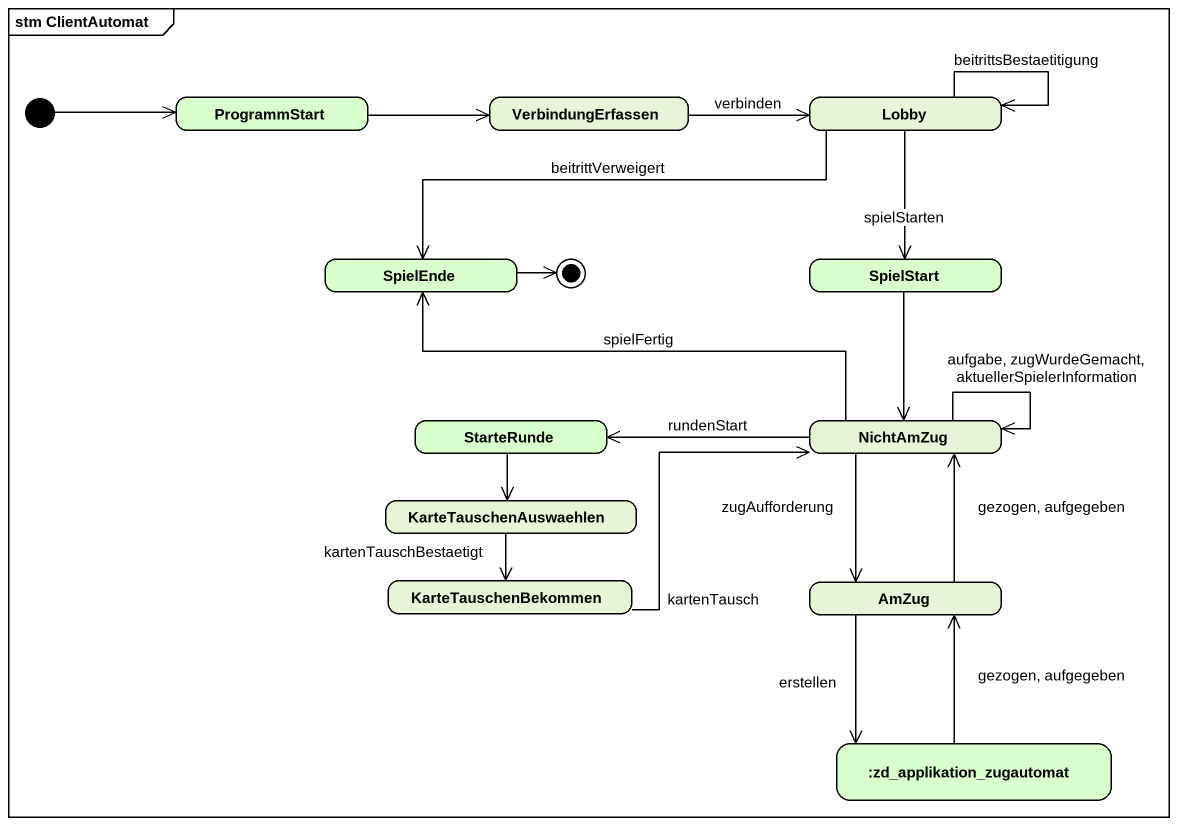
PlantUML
@startuml
mainframe stm ClientAutomat
hide empty description
state ProgrammStart #D9FFCC
state VerbindungErfassen
state Lobby
state SpielEnde #D9FFCC
state SpielStart #D9FFCC
state StarteRunde #D9FFCC
state NichtAmZug
state KarteTauschenAuswaehlen
state KarteTauschenBekommen
state AmZug
state ":zd_applikation_zugautomat" as zd_applikation_zugautomat #D9FFCC
[*] -right-> ProgrammStart
ProgrammStart -right-> VerbindungErfassen
VerbindungErfassen -right-> Lobby : verbinden
Lobby --> Lobby : beitrittsBestaetitigung
Lobby -left-> SpielEnde : beitrittVerweigert
Lobby --> SpielStart : spielStarten
SpielStart --> NichtAmZug
StarteRunde --> KarteTauschenAuswaehlen
NichtAmZug -left-> SpielEnde : spielFertig
NichtAmZug -left-> StarteRunde : rundenStart
NichtAmZug --> NichtAmZug : aufgabe, zugWurdeGemacht, aktuellerSpielerInformation
NichtAmZug --> AmZug : zugAufforderung
KarteTauschenAuswaehlen --> KarteTauschenBekommen : kartenTauschBestaetigt
KarteTauschenBekommen -right-> NichtAmZug : kartenTausch
AmZug -up-> NichtAmZug : gezogen, aufgegeben
AmZug --> zd_applikation_zugautomat : erstellen
zd_applikation_zugautomat -up-> AmZug : gezogen, aufgegeben
SpielEnde -right-> [*]
@enduml
